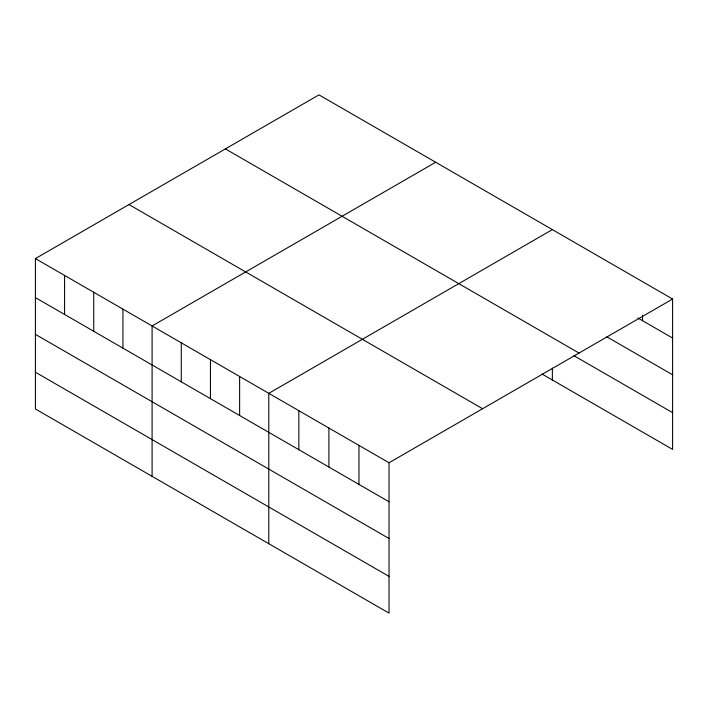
<?xml version="1.0" encoding="UTF-8"?>
<svg xmlns="http://www.w3.org/2000/svg" width="708" height="708" viewBox="0 0 708 708"><rect width="100%" height="100%" fill="white"/><g stroke="black" fill="none" stroke-linecap="round" stroke-linejoin="round"><path stroke-width="1.06" d="M389.028 538.514L389.028 462.758L35.4 258.588L35.4 408.967L389.028 613.128L389.028 538.514L35.4 334.353M542.018 374.019L672.6 449.412L672.6 299.033L318.972 94.872L35.4 258.588M435.668 162.247L152.096 325.963L152.096 476.342M552.364 229.613L268.792 393.338L268.792 543.717M389.028 462.758L672.6 299.033M637.846 317.981L672.6 338.043M606.845 336.831L672.6 374.798M225.392 148.901L579.02 353.062M573.976 355.717L672.6 412.658M128.98 204.559L482.608 408.728M35.4 297.599L389.028 501.76M35.4 372.213L389.028 576.383M642.545 315.272L642.545 320.689M552.364 368.107L552.364 379.992M358.965 445.403L358.965 484.405M328.91 428.048L328.91 467.059M298.847 410.693L298.847 449.704M239.623 376.497L239.623 415.507M210.444 359.646L210.444 398.657M181.275 342.805L181.275 381.816M122.927 309.122L122.927 348.132M93.748 292.28L93.748 331.282M64.578 275.43L64.578 314.44"/></g></svg>
